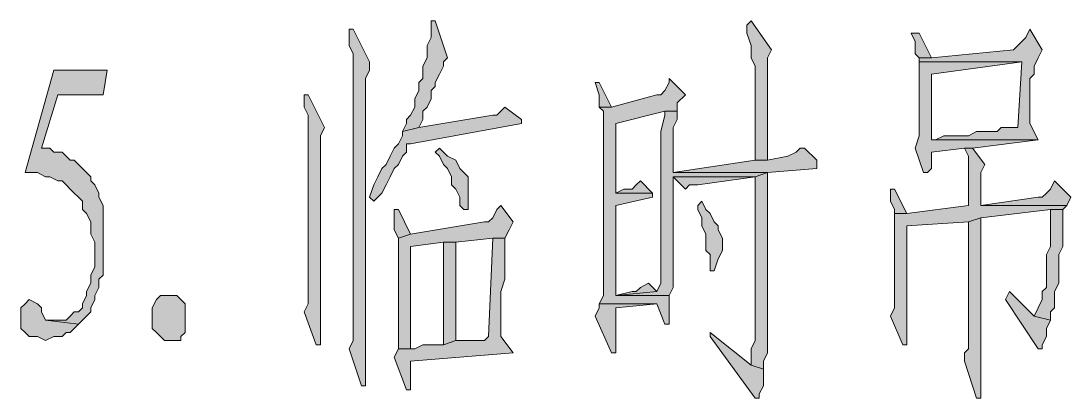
# Model space of a CAD drawing. Header units: millimetres. Extents: x 24 to 410, y 10 to 282.
# Drawn here: x 267.59 to 278.43, y 38.69 to 42.59 of the extents above; entities that cross this region are included whole.
import ezdxf

# ---------------------------------------------------------------- set-up
doc = ezdxf.new("R2010")
doc.units = ezdxf.units.MM

msp = doc.modelspace()

# ---------------------------------------------------------------- hatches: boundary and pattern name
h = msp.add_hatch(color=7)
h.dxf.hatch_style = 2
h.paths.add_polyline_path([(271.018, 42.502667), (270.975667, 42.502667), (270.975667, 42.460333), (270.975667, 42.333333), (271.018, 42.248667), (271.018, 40.470667), (271.018, 40.343667), (271.018, 39.285333), (270.975667, 39.200667), (271.102667, 38.819667), (271.145, 38.819667), (271.145, 38.904333), (271.145, 41.994667), (271.187333, 42.079333), (271.187333, 42.164)])
h = msp.add_hatch(color=7)
h.dxf.hatch_style = 2
h.paths.add_polyline_path([(271.822333, 42.587333), (271.822333, 42.418), (271.78, 42.333333), (271.78, 42.206333), (271.737667, 42.121667), (271.737667, 41.994667), (271.695333, 41.952333), (271.695333, 41.867667), (271.653, 41.783), (271.653, 41.698333), (271.610667, 41.613667), (271.568333, 41.571333), (271.568333, 41.529), (271.526, 41.444333), (271.695333, 41.486667), (271.737667, 41.571333), (271.737667, 41.656), (271.78, 41.698333), (271.822333, 41.783), (271.822333, 41.867667), (271.864667, 41.91), (271.864667, 41.952333), (271.907, 42.037), (271.949333, 42.121667), (271.949333, 42.164), (271.991667, 42.206333), (271.864667, 42.587333)])
h = msp.add_hatch(color=7)
h.dxf.hatch_style = 2
h.paths.add_polyline_path([(275.124333, 42.587333), (275.082, 42.545), (275.082, 42.460333), (275.124333, 42.333333), (275.124333, 42.206333), (275.166667, 42.121667), (275.166667, 41.148), (275.293667, 41.148), (275.293667, 41.994667), (275.293667, 42.206333), (275.336, 42.291)])
h = msp.add_hatch(color=7)
h.dxf.hatch_style = 2
h.paths.add_polyline_path([(278.003, 42.502667), (277.960667, 42.418), (277.918333, 42.375667), (277.876, 42.333333), (277.833667, 42.291), (276.987, 42.206333), (276.86, 42.206333), (276.86, 42.164), (277.918333, 42.164), (277.876, 41.486667), (277.706667, 41.486667), (277.664333, 41.444333), (277.452667, 41.444333), (277.368, 41.402), (277.114, 41.402), (277.029333, 41.359667), (276.987, 41.359667), (278.087667, 41.359667), (278.003, 41.529), (278.003, 41.571333), (278.003, 41.994667), (278.045333, 42.037), (278.045333, 42.121667), (278.087667, 42.206333), (278.13, 42.291)])
h = msp.add_hatch(color=7)
h.dxf.hatch_style = 2
h.paths.add_polyline_path([(276.86, 42.460333), (276.775333, 42.460333), (276.817667, 42.375667), (276.817667, 42.248667), (276.86, 42.206333), (276.987, 42.206333)])
h = msp.add_hatch(color=7)
h.dxf.hatch_style = 2
h.paths.add_polyline_path([(276.86, 42.164), (276.86, 41.402), (276.817667, 41.275), (276.902333, 41.021), (276.944667, 41.021), (276.987, 41.063333), (276.987, 41.232667), (277.325667, 41.275), (277.410333, 41.275), (278.087667, 41.359667), (276.987, 41.359667), (276.987, 41.444333), (276.987, 41.529), (276.987, 42.037), (277.918333, 42.164)])
h = msp.add_hatch(color=7)
h.dxf.hatch_style = 2
h.paths.add_polyline_path([(268.478, 42.079333), (267.927667, 42.079333), (267.631333, 41.021), (267.758333, 41.021), (267.843, 40.978667), (267.885333, 40.978667), (267.97, 40.936333), (268.012333, 40.936333), (268.054667, 40.894), (268.097, 40.851667), (268.139333, 40.809333), (268.181667, 40.767), (268.224, 40.724667), (268.224, 40.64), (268.266333, 40.597667), (268.308667, 40.513), (268.308667, 40.386), (268.351, 40.301333), (268.351, 40.047333), (268.308667, 39.962667), (268.308667, 39.878), (268.266333, 39.793333), (268.266333, 39.751), (268.224, 39.666333), (268.224, 39.624), (268.181667, 39.581667), (268.139333, 39.581667), (268.097, 39.539333), (268.054667, 39.497), (267.843, 39.497), (268.181667, 39.454667), (268.266333, 39.539333), (268.308667, 39.581667), (268.308667, 39.624), (268.351, 39.708667), (268.351, 39.751), (268.393333, 39.835667), (268.393333, 39.920333), (268.435667, 39.962667), (268.435667, 40.682333), (268.393333, 40.767), (268.393333, 40.809333), (268.351, 40.894), (268.308667, 40.936333), (268.308667, 40.978667), (268.266333, 41.021), (268.224, 41.063333), (268.181667, 41.105667), (268.139333, 41.148), (268.097, 41.148), (268.054667, 41.190333), (268.012333, 41.232667), (267.927667, 41.232667), (267.885333, 41.275), (267.800667, 41.275), (267.97, 41.825333), (268.435667, 41.825333)])
h = msp.add_hatch(color=7)
h.dxf.hatch_style = 2
h.paths.add_polyline_path([(273.558, 41.952333), (273.515667, 41.952333), (273.558, 41.825333), (273.558, 41.698333), (273.685, 41.698333)])
h = msp.add_hatch(color=7)
h.dxf.hatch_style = 2
h.paths.add_polyline_path([(274.277667, 41.994667), (274.277667, 41.952333), (274.235333, 41.867667), (274.193, 41.825333), (274.150667, 41.825333), (273.685, 41.698333), (273.558, 41.698333), (273.600333, 41.656), (273.600333, 40.047333), (273.600333, 39.962667), (273.600333, 39.751), (273.558, 39.666333), (274.150667, 39.666333), (274.235333, 39.454667), (274.277667, 39.454667), (274.277667, 39.497), (274.277667, 39.751), (273.727333, 39.751), (273.727333, 40.682333), (274.108333, 40.767), (274.108333, 40.809333), (273.727333, 40.809333), (273.727333, 41.529), (274.235333, 41.656), (274.362333, 41.656), (274.362333, 41.740667), (274.447, 41.825333)])
h = msp.add_hatch(color=7)
h.dxf.hatch_style = 2
h.paths.add_polyline_path([(270.552333, 41.825333), (270.51, 41.825333), (270.51, 41.698333), (270.552333, 41.613667), (270.552333, 39.751), (270.552333, 39.666333), (270.51, 39.581667), (270.637, 39.243), (270.679333, 39.243), (270.679333, 39.327667), (270.679333, 41.402), (270.721667, 41.486667)])
h = msp.add_hatch(color=7)
h.dxf.hatch_style = 2
h.paths.add_polyline_path([(272.584333, 41.698333), (272.542, 41.656), (272.499667, 41.613667), (272.457333, 41.613667), (271.695333, 41.486667), (271.526, 41.444333), (271.526, 41.402), (271.483667, 41.317333), (271.441333, 41.275), (271.399, 41.190333), (271.356667, 41.105667), (271.314333, 41.063333), (271.272, 40.978667), (271.229667, 40.894), (271.187333, 40.767), (271.229667, 40.724667), (271.272, 40.767), (271.314333, 40.809333), (271.356667, 40.894), (271.399, 40.978667), (271.441333, 41.063333), (271.483667, 41.105667), (271.526, 41.190333), (271.568333, 41.232667), (271.568333, 41.317333), (271.610667, 41.317333), (272.753667, 41.529), (272.753667, 41.571333)])
h = msp.add_hatch(color=7)
h.dxf.hatch_style = 2
h.paths.add_polyline_path([(274.362333, 41.656), (274.235333, 41.656), (274.235333, 41.613667), (274.193, 41.444333), (274.193, 39.878), (274.150667, 39.793333), (273.727333, 39.751), (274.277667, 39.751), (274.32, 39.835667), (274.32, 40.978667), (275.166667, 40.978667), (275.293667, 41.021), (274.32, 41.021), (274.32, 41.148), (274.32, 41.486667), (274.362333, 41.571333)])
h = msp.add_hatch(color=7)
h.dxf.hatch_style = 2
h.paths.add_polyline_path([(271.907, 41.275), (271.864667, 41.232667), (271.907, 41.190333), (271.949333, 41.105667), (271.991667, 41.063333), (272.034, 40.978667), (272.034, 40.894), (272.076333, 40.851667), (272.118667, 40.767), (272.118667, 40.682333), (272.161, 40.64), (272.203333, 40.64), (272.203333, 40.724667), (272.203333, 40.978667), (272.161, 41.021), (272.118667, 41.063333), (272.076333, 41.148), (271.991667, 41.190333)])
h = msp.add_hatch(color=7)
h.dxf.hatch_style = 2
h.paths.add_polyline_path([(275.674667, 41.275), (275.632333, 41.275), (275.59, 41.232667), (275.505333, 41.190333), (275.293667, 41.148), (275.166667, 41.148), (274.32, 41.021), (275.293667, 41.021), (275.801667, 41.063333), (275.801667, 41.148)])
h = msp.add_hatch(color=7)
h.dxf.hatch_style = 2
h.paths.add_polyline_path([(277.410333, 41.275), (277.325667, 41.275), (277.368, 41.190333), (277.368, 40.682333), (276.733, 40.597667), (276.606, 40.597667), (276.606, 40.555333), (276.606, 39.666333), (276.606, 39.624), (276.563667, 39.539333), (276.690667, 39.243), (276.733, 39.243), (276.733, 39.285333), (276.733, 40.470667), (277.368, 40.513), (277.495, 40.555333), (278.214667, 40.64), (278.341667, 40.64), (278.384, 40.682333), (277.495, 40.682333), (277.495, 40.724667), (277.495, 41.021), (277.537333, 41.105667)])
h = msp.add_hatch(color=7)
h.dxf.hatch_style = 2
h.paths.add_polyline_path([(275.166667, 40.978667), (274.32, 40.978667), (274.447, 40.851667), (274.489333, 40.894), (274.574, 40.894)])
h = msp.add_hatch(color=7)
h.dxf.hatch_style = 2
h.paths.add_polyline_path([(275.293667, 41.021), (275.166667, 40.978667), (275.166667, 39.285333), (275.124333, 39.200667), (275.124333, 39.031333), (275.251333, 38.989), (275.251333, 39.073667), (275.293667, 39.158333)])
h = msp.add_hatch(color=7)
h.dxf.hatch_style = 2
h.paths.add_polyline_path([(273.981333, 40.936333), (273.939, 40.894), (273.896667, 40.851667), (273.812, 40.851667), (273.727333, 40.809333), (274.108333, 40.809333)])
h = msp.add_hatch(color=7)
h.dxf.hatch_style = 2
h.paths.add_polyline_path([(278.257, 40.936333), (278.214667, 40.851667), (278.172333, 40.809333), (278.13, 40.767), (278.087667, 40.767), (277.495, 40.682333), (278.384, 40.682333), (278.426333, 40.767)])
h = msp.add_hatch(color=7)
h.dxf.hatch_style = 2
h.paths.add_polyline_path([(276.606, 40.851667), (276.563667, 40.851667), (276.563667, 40.724667), (276.606, 40.64), (276.606, 40.597667), (276.733, 40.597667)])
h = msp.add_hatch(color=7)
h.dxf.hatch_style = 2
h.paths.add_polyline_path([(271.483667, 40.64), (271.441333, 40.64), (271.441333, 40.513), (271.441333, 40.428333), (271.483667, 40.343667), (271.610667, 40.386)])
h = msp.add_hatch(color=7)
h.dxf.hatch_style = 2
h.paths.add_polyline_path([(272.542, 40.682333), (272.499667, 40.64), (272.457333, 40.555333), (272.415, 40.513), (272.372667, 40.513), (271.610667, 40.386), (271.483667, 40.343667), (271.483667, 39.200667), (271.610667, 39.200667), (271.610667, 39.327667), (271.610667, 39.412333), (271.610667, 40.259), (271.949333, 40.301333), (272.076333, 40.301333), (272.457333, 40.343667), (272.584333, 40.343667), (272.626667, 40.428333), (272.669, 40.513)])
h = msp.add_hatch(color=7)
h.dxf.hatch_style = 2
h.paths.add_polyline_path([(274.616333, 40.724667), (274.574, 40.682333), (274.574, 40.64), (274.616333, 40.555333), (274.616333, 40.470667), (274.658667, 40.386), (274.658667, 40.216667), (274.701, 40.174333), (274.701, 40.005), (274.743333, 40.005), (274.785667, 40.132), (274.828, 40.216667), (274.828, 40.343667), (274.785667, 40.428333), (274.785667, 40.470667), (274.743333, 40.513), (274.701, 40.597667), (274.658667, 40.64)])
h = msp.add_hatch(color=7)
h.dxf.hatch_style = 2
h.paths.add_polyline_path([(278.341667, 40.64), (278.214667, 40.64), (278.214667, 40.555333), (278.214667, 40.259), (278.172333, 40.174333), (278.172333, 39.835667), (278.13, 39.793333), (278.13, 39.708667), (278.087667, 39.624), (278.045333, 39.539333), (278.214667, 39.497), (278.214667, 39.581667), (278.257, 39.624), (278.257, 39.793333), (278.299333, 39.878), (278.299333, 40.174333), (278.341667, 40.259)])
h = msp.add_hatch(color=7)
h.dxf.hatch_style = 2
h.paths.add_polyline_path([(277.495, 40.555333), (277.368, 40.513), (277.368, 39.200667), (277.325667, 39.158333), (277.325667, 39.073667), (277.452667, 38.692667), (277.495, 38.692667), (277.495, 38.735), (277.495, 38.904333), (277.495, 38.989)])
h = msp.add_hatch(color=7)
h.dxf.hatch_style = 2
h.paths.add_polyline_path([(272.584333, 40.343667), (272.457333, 40.343667), (272.415, 39.327667), (272.372667, 39.285333), (272.076333, 39.285333), (271.949333, 39.243), (271.737667, 39.243), (271.653, 39.200667), (271.483667, 39.200667), (271.441333, 39.116), (271.568333, 38.777333), (271.610667, 38.777333), (271.610667, 38.819667), (271.610667, 39.031333), (271.610667, 39.073667), (272.669, 39.158333), (272.542, 39.327667), (272.542, 39.793333), (272.584333, 39.920333)])
h = msp.add_hatch(color=7)
h.dxf.hatch_style = 2
h.paths.add_polyline_path([(272.076333, 40.301333), (271.949333, 40.301333), (271.949333, 39.243), (272.076333, 39.285333)])
h = msp.add_hatch(color=7)
h.dxf.hatch_style = 2
h.paths.add_polyline_path([(274.066, 39.878), (273.981333, 39.835667), (273.939, 39.793333), (273.896667, 39.793333), (273.727333, 39.751), (274.150667, 39.793333)])
h = msp.add_hatch(color=7)
h.dxf.hatch_style = 2
h.paths.add_polyline_path([(277.791333, 39.793333), (277.749, 39.708667), (278.087667, 39.200667), (278.13, 39.200667), (278.13, 39.243), (278.172333, 39.327667), (278.172333, 39.412333), (278.214667, 39.497), (278.045333, 39.539333)])
h = msp.add_hatch(color=7)
h.dxf.hatch_style = 2
h.paths.add_polyline_path([(267.673667, 39.708667), (267.631333, 39.666333), (267.589, 39.624), (267.589, 39.412333), (267.631333, 39.37), (267.673667, 39.327667), (267.758333, 39.327667), (267.843, 39.285333), (267.927667, 39.327667), (268.012333, 39.327667), (268.054667, 39.37), (268.097, 39.37), (268.139333, 39.412333), (268.181667, 39.454667), (267.843, 39.497), (267.800667, 39.581667), (267.800667, 39.624), (267.758333, 39.666333)])
h = msp.add_hatch(color=7)
h.dxf.hatch_style = 2
h.paths.add_polyline_path([(269.24, 39.285333), (269.070667, 39.285333), (269.028333, 39.327667), (268.986, 39.37), (268.943667, 39.412333), (268.943667, 39.624), (268.986, 39.708667), (269.028333, 39.751), (269.197667, 39.751), (269.24, 39.708667), (269.282333, 39.666333), (269.282333, 39.37), (269.24, 39.327667)])
h = msp.add_hatch(color=7)
h.dxf.hatch_style = 2
h.paths.add_polyline_path([(273.558, 39.666333), (273.558, 39.624), (273.515667, 39.539333), (273.685, 39.158333), (273.727333, 39.158333), (273.727333, 39.200667), (273.727333, 39.624), (274.150667, 39.666333)])
h = msp.add_hatch(color=7)
h.dxf.hatch_style = 2
h.paths.add_polyline_path([(274.701, 39.37), (274.701, 39.327667), (275.166667, 38.692667), (275.209, 38.692667), (275.209, 38.735), (275.251333, 38.819667), (275.251333, 38.989), (275.124333, 39.031333)])

# ---------------------------------------------------------------- linework, layer by layer
at = {"color": 7, "lineweight": 0}
for points in [[(271.018, 42.502667), (270.975667, 42.502667), (270.975667, 42.460333), (270.975667, 42.333333), (271.018, 42.248667), (271.018, 40.470667), (271.018, 40.343667), (271.018, 39.285333), (270.975667, 39.200667), (271.102667, 38.819667), (271.145, 38.819667), (271.145, 38.904333), (271.145, 41.994667), (271.187333, 42.079333), (271.187333, 42.164)], [(271.822333, 42.587333), (271.822333, 42.418), (271.78, 42.333333), (271.78, 42.206333), (271.737667, 42.121667), (271.737667, 41.994667), (271.695333, 41.952333), (271.695333, 41.867667), (271.653, 41.783), (271.653, 41.698333), (271.610667, 41.613667), (271.568333, 41.571333), (271.568333, 41.529), (271.526, 41.444333), (271.695333, 41.486667), (271.737667, 41.571333), (271.737667, 41.656), (271.78, 41.698333), (271.822333, 41.783), (271.822333, 41.867667), (271.864667, 41.91), (271.864667, 41.952333), (271.907, 42.037), (271.949333, 42.121667), (271.949333, 42.164), (271.991667, 42.206333), (271.864667, 42.587333)], [(275.124333, 42.587333), (275.082, 42.545), (275.082, 42.460333), (275.124333, 42.333333), (275.124333, 42.206333), (275.166667, 42.121667), (275.166667, 41.148), (275.293667, 41.148), (275.293667, 41.994667), (275.293667, 42.206333), (275.336, 42.291)], [(278.003, 42.502667), (277.960667, 42.418), (277.918333, 42.375667), (277.876, 42.333333), (277.833667, 42.291), (276.987, 42.206333), (276.86, 42.206333), (276.86, 42.164), (277.918333, 42.164), (277.876, 41.486667), (277.706667, 41.486667), (277.664333, 41.444333), (277.452667, 41.444333), (277.368, 41.402), (277.114, 41.402), (277.029333, 41.359667), (276.987, 41.359667), (278.087667, 41.359667), (278.003, 41.529), (278.003, 41.571333), (278.003, 41.994667), (278.045333, 42.037), (278.045333, 42.121667), (278.087667, 42.206333), (278.13, 42.291)], [(276.86, 42.460333), (276.775333, 42.460333), (276.817667, 42.375667), (276.817667, 42.248667), (276.86, 42.206333), (276.987, 42.206333)], [(276.86, 42.164), (276.86, 41.402), (276.817667, 41.275), (276.902333, 41.021), (276.944667, 41.021), (276.987, 41.063333), (276.987, 41.232667), (277.325667, 41.275), (277.410333, 41.275), (278.087667, 41.359667), (276.987, 41.359667), (276.987, 41.444333), (276.987, 41.529), (276.987, 42.037), (277.918333, 42.164)], [(268.478, 42.079333), (267.927667, 42.079333), (267.631333, 41.021), (267.758333, 41.021), (267.843, 40.978667), (267.885333, 40.978667), (267.97, 40.936333), (268.012333, 40.936333), (268.054667, 40.894), (268.097, 40.851667), (268.139333, 40.809333), (268.181667, 40.767), (268.224, 40.724667), (268.224, 40.64), (268.266333, 40.597667), (268.308667, 40.513), (268.308667, 40.386), (268.351, 40.301333), (268.351, 40.047333), (268.308667, 39.962667), (268.308667, 39.878), (268.266333, 39.793333), (268.266333, 39.751), (268.224, 39.666333), (268.224, 39.624), (268.181667, 39.581667), (268.139333, 39.581667), (268.097, 39.539333), (268.054667, 39.497), (267.843, 39.497), (268.181667, 39.454667), (268.266333, 39.539333), (268.308667, 39.581667), (268.308667, 39.624), (268.351, 39.708667), (268.351, 39.751), (268.393333, 39.835667), (268.393333, 39.920333), (268.435667, 39.962667), (268.435667, 40.682333), (268.393333, 40.767), (268.393333, 40.809333), (268.351, 40.894), (268.308667, 40.936333), (268.308667, 40.978667), (268.266333, 41.021), (268.224, 41.063333), (268.181667, 41.105667), (268.139333, 41.148), (268.097, 41.148), (268.054667, 41.190333), (268.012333, 41.232667), (267.927667, 41.232667), (267.885333, 41.275), (267.800667, 41.275), (267.97, 41.825333), (268.435667, 41.825333)], [(273.558, 41.952333), (273.515667, 41.952333), (273.558, 41.825333), (273.558, 41.698333), (273.685, 41.698333)], [(274.277667, 41.994667), (274.277667, 41.952333), (274.235333, 41.867667), (274.193, 41.825333), (274.150667, 41.825333), (273.685, 41.698333), (273.558, 41.698333), (273.600333, 41.656), (273.600333, 40.047333), (273.600333, 39.962667), (273.600333, 39.751), (273.558, 39.666333), (274.150667, 39.666333), (274.235333, 39.454667), (274.277667, 39.454667), (274.277667, 39.497), (274.277667, 39.751), (273.727333, 39.751), (273.727333, 40.682333), (274.108333, 40.767), (274.108333, 40.809333), (273.727333, 40.809333), (273.727333, 41.529), (274.235333, 41.656), (274.362333, 41.656), (274.362333, 41.740667), (274.447, 41.825333)], [(270.552333, 41.825333), (270.51, 41.825333), (270.51, 41.698333), (270.552333, 41.613667), (270.552333, 39.751), (270.552333, 39.666333), (270.51, 39.581667), (270.637, 39.243), (270.679333, 39.243), (270.679333, 39.327667), (270.679333, 41.402), (270.721667, 41.486667)], [(272.584333, 41.698333), (272.542, 41.656), (272.499667, 41.613667), (272.457333, 41.613667), (271.695333, 41.486667), (271.526, 41.444333), (271.526, 41.402), (271.483667, 41.317333), (271.441333, 41.275), (271.399, 41.190333), (271.356667, 41.105667), (271.314333, 41.063333), (271.272, 40.978667), (271.229667, 40.894), (271.187333, 40.767), (271.229667, 40.724667), (271.272, 40.767), (271.314333, 40.809333), (271.356667, 40.894), (271.399, 40.978667), (271.441333, 41.063333), (271.483667, 41.105667), (271.526, 41.190333), (271.568333, 41.232667), (271.568333, 41.317333), (271.610667, 41.317333), (272.753667, 41.529), (272.753667, 41.571333)], [(274.362333, 41.656), (274.235333, 41.656), (274.235333, 41.613667), (274.193, 41.444333), (274.193, 39.878), (274.150667, 39.793333), (273.727333, 39.751), (274.277667, 39.751), (274.32, 39.835667), (274.32, 40.978667), (275.166667, 40.978667), (275.293667, 41.021), (274.32, 41.021), (274.32, 41.148), (274.32, 41.486667), (274.362333, 41.571333)], [(271.907, 41.275), (271.864667, 41.232667), (271.907, 41.190333), (271.949333, 41.105667), (271.991667, 41.063333), (272.034, 40.978667), (272.034, 40.894), (272.076333, 40.851667), (272.118667, 40.767), (272.118667, 40.682333), (272.161, 40.64), (272.203333, 40.64), (272.203333, 40.724667), (272.203333, 40.978667), (272.161, 41.021), (272.118667, 41.063333), (272.076333, 41.148), (271.991667, 41.190333)], [(275.674667, 41.275), (275.632333, 41.275), (275.59, 41.232667), (275.505333, 41.190333), (275.293667, 41.148), (275.166667, 41.148), (274.32, 41.021), (275.293667, 41.021), (275.801667, 41.063333), (275.801667, 41.148)], [(277.410333, 41.275), (277.325667, 41.275), (277.368, 41.190333), (277.368, 40.682333), (276.733, 40.597667), (276.606, 40.597667), (276.606, 40.555333), (276.606, 39.666333), (276.606, 39.624), (276.563667, 39.539333), (276.690667, 39.243), (276.733, 39.243), (276.733, 39.285333), (276.733, 40.470667), (277.368, 40.513), (277.495, 40.555333), (278.214667, 40.64), (278.341667, 40.64), (278.384, 40.682333), (277.495, 40.682333), (277.495, 40.724667), (277.495, 41.021), (277.537333, 41.105667)], [(275.166667, 40.978667), (274.32, 40.978667), (274.447, 40.851667), (274.489333, 40.894), (274.574, 40.894)], [(275.293667, 41.021), (275.166667, 40.978667), (275.166667, 39.285333), (275.124333, 39.200667), (275.124333, 39.031333), (275.251333, 38.989), (275.251333, 39.073667), (275.293667, 39.158333)], [(273.981333, 40.936333), (273.939, 40.894), (273.896667, 40.851667), (273.812, 40.851667), (273.727333, 40.809333), (274.108333, 40.809333)], [(278.257, 40.936333), (278.214667, 40.851667), (278.172333, 40.809333), (278.13, 40.767), (278.087667, 40.767), (277.495, 40.682333), (278.384, 40.682333), (278.426333, 40.767)], [(276.606, 40.851667), (276.563667, 40.851667), (276.563667, 40.724667), (276.606, 40.64), (276.606, 40.597667), (276.733, 40.597667)], [(271.483667, 40.64), (271.441333, 40.64), (271.441333, 40.513), (271.441333, 40.428333), (271.483667, 40.343667), (271.610667, 40.386)], [(272.542, 40.682333), (272.499667, 40.64), (272.457333, 40.555333), (272.415, 40.513), (272.372667, 40.513), (271.610667, 40.386), (271.483667, 40.343667), (271.483667, 39.200667), (271.610667, 39.200667), (271.610667, 39.327667), (271.610667, 39.412333), (271.610667, 40.259), (271.949333, 40.301333), (272.076333, 40.301333), (272.457333, 40.343667), (272.584333, 40.343667), (272.626667, 40.428333), (272.669, 40.513)], [(274.616333, 40.724667), (274.574, 40.682333), (274.574, 40.64), (274.616333, 40.555333), (274.616333, 40.470667), (274.658667, 40.386), (274.658667, 40.216667), (274.701, 40.174333), (274.701, 40.005), (274.743333, 40.005), (274.785667, 40.132), (274.828, 40.216667), (274.828, 40.343667), (274.785667, 40.428333), (274.785667, 40.470667), (274.743333, 40.513), (274.701, 40.597667), (274.658667, 40.64)], [(278.341667, 40.64), (278.214667, 40.64), (278.214667, 40.555333), (278.214667, 40.259), (278.172333, 40.174333), (278.172333, 39.835667), (278.13, 39.793333), (278.13, 39.708667), (278.087667, 39.624), (278.045333, 39.539333), (278.214667, 39.497), (278.214667, 39.581667), (278.257, 39.624), (278.257, 39.793333), (278.299333, 39.878), (278.299333, 40.174333), (278.341667, 40.259)], [(277.495, 40.555333), (277.368, 40.513), (277.368, 39.200667), (277.325667, 39.158333), (277.325667, 39.073667), (277.452667, 38.692667), (277.495, 38.692667), (277.495, 38.735), (277.495, 38.904333), (277.495, 38.989)], [(272.584333, 40.343667), (272.457333, 40.343667), (272.415, 39.327667), (272.372667, 39.285333), (272.076333, 39.285333), (271.949333, 39.243), (271.737667, 39.243), (271.653, 39.200667), (271.483667, 39.200667), (271.441333, 39.116), (271.568333, 38.777333), (271.610667, 38.777333), (271.610667, 38.819667), (271.610667, 39.031333), (271.610667, 39.073667), (272.669, 39.158333), (272.542, 39.327667), (272.542, 39.793333), (272.584333, 39.920333)], [(272.076333, 40.301333), (271.949333, 40.301333), (271.949333, 39.243), (272.076333, 39.285333)], [(274.066, 39.878), (273.981333, 39.835667), (273.939, 39.793333), (273.896667, 39.793333), (273.727333, 39.751), (274.150667, 39.793333)], [(277.791333, 39.793333), (277.749, 39.708667), (278.087667, 39.200667), (278.13, 39.200667), (278.13, 39.243), (278.172333, 39.327667), (278.172333, 39.412333), (278.214667, 39.497), (278.045333, 39.539333)], [(267.673667, 39.708667), (267.631333, 39.666333), (267.589, 39.624), (267.589, 39.412333), (267.631333, 39.37), (267.673667, 39.327667), (267.758333, 39.327667), (267.843, 39.285333), (267.927667, 39.327667), (268.012333, 39.327667), (268.054667, 39.37), (268.097, 39.37), (268.139333, 39.412333), (268.181667, 39.454667), (267.843, 39.497), (267.800667, 39.581667), (267.800667, 39.624), (267.758333, 39.666333)], [(269.24, 39.285333), (269.070667, 39.285333), (269.028333, 39.327667), (268.986, 39.37), (268.943667, 39.412333), (268.943667, 39.624), (268.986, 39.708667), (269.028333, 39.751), (269.197667, 39.751), (269.24, 39.708667), (269.282333, 39.666333), (269.282333, 39.37), (269.24, 39.327667)], [(273.558, 39.666333), (273.558, 39.624), (273.515667, 39.539333), (273.685, 39.158333), (273.727333, 39.158333), (273.727333, 39.200667), (273.727333, 39.624), (274.150667, 39.666333)], [(274.701, 39.37), (274.701, 39.327667), (275.166667, 38.692667), (275.209, 38.692667), (275.209, 38.735), (275.251333, 38.819667), (275.251333, 38.989), (275.124333, 39.031333)]]:
    msp.add_lwpolyline(points, close=True, dxfattribs=at)

doc.saveas('drawing.dxf')
